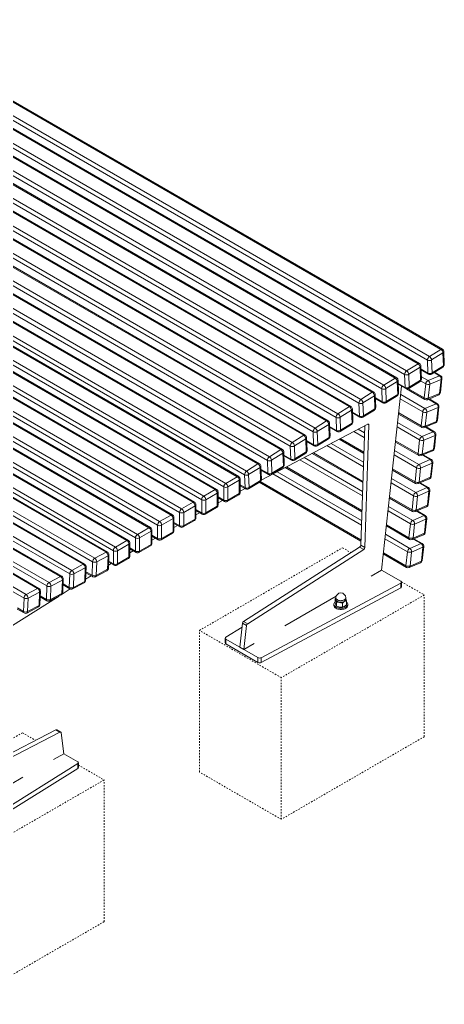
# Model space of a CAD drawing. Header units: inches. Extents: x -7 to 252, y -1 to 205.
# Drawn here: x 218.5 to 247.4, y 41.3 to 108.3 of the extents above; entities that cross this region are included whole.
import ezdxf

# ---------------------------------------------------------------- set-up
doc = ezdxf.new("R2010")
doc.units = ezdxf.units.IN
doc.linetypes.add('HIDDEN', pattern=[1.905, 1.27, -0.635])
doc.layers.add('ZANO_R', color=7, linetype='Continuous', lineweight=0)
doc.layers.add('ZANO_R_przerywana', color=250, linetype='HIDDEN', lineweight=0)

msp = doc.modelspace()

# ---------------------------------------------------------------- linework, layer by layer
at = {"layer": 'ZANO_R'}
for p, q in [((247.19845, 85.88675), (208.40514, 108.28166)), ((247.30275, 85.90003), (208.46097, 108.32292)), ((246.28647, 85.15489), (208.83016, 106.77795)), ((208.97097, 107.01783), (246.41967, 85.39916)), ((245.74517, 84.92484), (209.09281, 106.0838)), ((245.64088, 84.91156), (209.10318, 106.00432)), ((244.72889, 84.1797), (208.78721, 104.92839)), ((209.03119, 105.1087), (244.86209, 84.42397)), ((244.18759, 83.94965), (209.35724, 104.05679)), ((244.0833, 83.93637), (209.3676, 103.97731)), ((208.98823, 103.25914), (243.30451, 83.44877)), ((243.17131, 83.2045), (209.54512, 102.61649)), ((242.52572, 82.96118), (209.61618, 101.95945)), ((242.63001, 82.97446), (209.62159, 102.02982)), ((224.39777, 72.07803), (174.5664, 100.84507)), ((224.49031, 72.08453), (174.65894, 100.85156)), ((209.76424, 100.93679), (241.74693, 82.47358)), ((241.61373, 82.22931), (209.80955, 100.58948)), ((222.84019, 71.25488), (173.00882, 100.02192)), ((222.93273, 71.26138), (173.10136, 100.02841)), ((223.47403, 71.42897), (173.64266, 100.19601)), ((173.78761, 100.43349), (223.61898, 71.66646)), ((240.96814, 81.98599), (209.61428, 100.08618)), ((241.07243, 81.99927), (209.67011, 100.12744)), ((221.28261, 70.43173), (171.45124, 99.19876)), ((221.37515, 70.43822), (171.54378, 99.20526)), ((221.91645, 70.60582), (172.08508, 99.37286)), ((172.23003, 99.61034), (222.0614, 70.8433)), ((220.35887, 69.78267), (170.5275, 98.54971)), ((170.67245, 98.78719), (220.50382, 70.02015)), ((240.05616, 81.25412), (210.02592, 98.59021)), ((210.02867, 98.90978), (240.18935, 81.49839)), ((169.11487, 97.96404), (218.94624, 69.197)), ((219.72503, 69.60858), (169.89366, 98.37561)), ((219.81757, 69.61507), (169.9862, 98.38211)), ((239.51485, 81.02408), (210.11031, 97.99896)), ((239.41056, 81.0108), (210.16077, 97.89634)), ((218.80129, 68.95952), (168.96992, 97.72656)), ((238.49858, 80.27893), (209.99635, 96.73291)), ((210.2324, 96.91781), (238.63177, 80.5232)), ((237.95727, 80.04889), (210.41494, 95.94874)), ((237.85298, 80.03561), (210.42531, 95.86926)), ((210.19738, 95.06366), (237.07419, 79.54801)), ((236.941, 79.30374), (210.60283, 94.50844)), ((236.39969, 79.0737), (210.67936, 93.92173)), ((236.2954, 79.06041), (210.68973, 93.84225)), ((210.82194, 92.82874), (235.51661, 78.57282)), ((235.38342, 78.32855), (210.86725, 92.48143)), ((234.73782, 78.08522), (210.82343, 91.89071)), ((234.84211, 78.09851), (210.87415, 91.93492)), ((233.32639, 77.21413), (208.82829, 91.35659)), ((233.42481, 77.22388), (208.92671, 91.36633)), ((233.82584, 77.35336), (209.02025, 91.67332)), ((210.11147, 91.36453), (233.95903, 77.59763)), ((231.8231, 76.3463), (206.90741, 90.72982)), ((231.92152, 76.35605), (207.00583, 90.73957)), ((232.40771, 76.52305), (207.90961, 90.66551)), ((208.0488, 90.9066), (232.54691, 76.76415)), ((230.31981, 75.47847), (205.40412, 89.86199)), ((230.41822, 75.48821), (205.50254, 89.87173)), ((230.90442, 75.65522), (205.98874, 90.03874)), ((206.12793, 90.27983), (231.04361, 75.89631)), ((229.40113, 74.78739), (204.48544, 89.17091)), ((204.62464, 89.412), (229.54032, 75.02848)), ((203.12134, 88.54417), (228.03703, 74.16065)), ((228.81652, 74.61064), (203.90083, 88.99415)), ((228.91493, 74.62038), (203.99925, 89.0039)), ((227.31322, 73.7428), (202.39754, 88.12632)), ((227.41164, 73.75255), (202.49595, 88.13607)), ((227.89784, 73.91956), (202.98215, 88.30308)), ((201.61805, 87.67634), (226.53374, 73.29282)), ((226.39454, 73.05173), (201.6475, 87.33789)), ((225.80993, 72.87497), (201.59278, 86.85523)), ((225.90835, 72.88472), (201.59987, 86.9177)), ((224.89125, 72.18389), (200.80641, 86.08777)), ((201.13019, 86.22231), (225.03044, 72.42498)), ((246.41967, 85.39916), (247.19845, 85.88675)), ((246.31939, 84.27457), (246.28647, 85.15489)), ((247.34353, 85.6492), (246.56474, 85.1616)), ((246.56474, 85.1616), (246.59765, 84.28129)), ((247.37644, 84.76888), (247.34353, 85.6492)), ((247.43396, 84.85659), (247.40104, 85.73691)), ((244.86209, 84.42397), (245.64088, 84.91156)), ((245.78595, 84.67401), (245.00716, 84.18641)), ((245.81886, 83.79369), (245.78595, 84.67401)), ((245.87638, 83.8814), (245.84346, 84.76172)), ((245.85158, 84.54463), (246.31939, 84.27457)), ((245.85387, 84.48336), (246.36004, 84.19116)), ((246.56292, 84.1948), (247.34171, 84.68239)), ((246.59765, 84.28129), (247.37644, 84.76888)), ((243.30451, 83.44877), (244.0833, 83.93637)), ((244.3188, 82.90621), (244.28588, 83.78653)), ((244.76181, 83.29938), (244.72889, 84.1797)), ((245.00716, 84.18641), (245.04007, 83.3061)), ((245.04007, 83.3061), (245.81886, 83.79369)), ((245.87097, 84.02609), (246.32337, 83.76493)), ((246.32337, 83.76493), (247.09593, 84.09122)), ((247.21662, 83.84087), (246.44406, 83.51458)), ((247.09593, 84.09122), (246.73254, 84.301)), ((247.17584, 84.0917), (246.77128, 84.32525)), ((247.11296, 82.8889), (247.21662, 83.84087)), ((247.16946, 82.94795), (247.27312, 83.89991)), ((243.15972, 70.8648), (244.52222, 83.37775)), ((243.20423, 82.32419), (243.17131, 83.2045)), ((244.22837, 83.69882), (243.44958, 83.21122)), ((243.44958, 83.21122), (243.48249, 82.3309)), ((244.26128, 82.8185), (244.22837, 83.69882)), ((244.294, 83.56944), (244.76181, 83.29938)), ((244.29629, 83.50817), (244.80246, 83.21597)), ((244.84807, 83.19682), (246.10279, 82.47248)), ((244.98373, 83.20789), (246.06325, 82.5847)), ((245.00534, 83.2196), (245.78413, 83.7072)), ((246.1669, 83.53667), (245.82058, 83.73659)), ((246.06325, 82.5847), (246.1669, 83.53667)), ((246.44406, 83.51458), (246.3404, 82.56261)), ((241.74693, 82.47358), (242.52572, 82.96118)), ((242.67079, 82.72363), (241.892, 82.23603)), ((242.7037, 81.84331), (242.67079, 82.72363)), ((242.76122, 81.93102), (242.7283, 82.81134)), ((242.73642, 82.59425), (243.20423, 82.32419)), ((242.73871, 82.53298), (243.24488, 82.24078)), ((243.44776, 82.24441), (244.22655, 82.73201)), ((243.48249, 82.3309), (244.26128, 82.8185)), ((245.95959, 81.63273), (244.42846, 82.51664)), ((244.46109, 82.81638), (246.11606, 81.86099)), ((246.27779, 82.46163), (247.05035, 82.78792)), ((246.3404, 82.56261), (247.11296, 82.8889)), ((246.88862, 82.18728), (246.3561, 82.4947)), ((246.96852, 82.18777), (246.40273, 82.5144)), ((240.18935, 81.49839), (240.96814, 81.98599)), ((241.20364, 80.95583), (241.17072, 81.83615)), ((241.64665, 81.349), (241.61373, 82.22931)), ((241.89018, 81.26922), (242.66897, 81.75682)), ((241.892, 82.23603), (241.92491, 81.35571)), ((241.92491, 81.35571), (242.7037, 81.84331)), ((246.11606, 81.86099), (246.88862, 82.18728)), ((247.0093, 81.93694), (246.23674, 81.61064)), ((246.90564, 80.98497), (247.0093, 81.93694)), ((246.96214, 81.04402), (247.0658, 81.99598)), ((240.08907, 80.37381), (240.05616, 81.25412)), ((241.11321, 81.74843), (240.33442, 81.26084)), ((240.33442, 81.26084), (240.36733, 80.38052)), ((241.14612, 80.86812), (241.11321, 81.74843)), ((241.17884, 81.61906), (241.64665, 81.349)), ((241.18114, 81.55779), (241.6873, 81.26559)), ((244.31564, 81.48057), (245.89547, 80.56855)), ((244.3248, 81.56467), (245.85593, 80.68077)), ((245.85593, 80.68077), (245.95959, 81.63273)), ((246.23674, 81.61064), (246.13308, 80.65868)), ((234.96489, 76.99027), (242.21629, 80.794)), ((238.63177, 80.5232), (239.41056, 81.0108)), ((239.55563, 80.77324), (238.77684, 80.28565)), ((239.58854, 79.89293), (239.55563, 80.77324)), ((239.64606, 79.98064), (239.61315, 80.86095)), ((239.62126, 80.64387), (240.08907, 80.37381)), ((239.62356, 80.5826), (240.12972, 80.2904)), ((240.3326, 80.29403), (241.11139, 80.78163)), ((240.36733, 80.38052), (241.14612, 80.86812)), ((241.55472, 80.44697), (241.99208, 80.19449)), ((242.00805, 80.68476), (241.74365, 72.56614)), ((242.29343, 80.73867), (242.02203, 72.40543)), ((242.20649, 80.78885), (242.29343, 80.73867)), ((245.75227, 79.7288), (244.22114, 80.6127)), ((244.25378, 80.91245), (245.90874, 79.95706)), ((246.07048, 80.55769), (246.84304, 80.88399)), ((246.13308, 80.65868), (246.90564, 80.98497)), ((246.6813, 80.28335), (246.14878, 80.59077)), ((246.76121, 80.28384), (246.19542, 80.61046)), ((237.07419, 79.54801), (237.85298, 80.03561)), ((237.99805, 79.79805), (237.21926, 79.31046)), ((238.03096, 78.91774), (237.99805, 79.79805)), ((238.08848, 79.00545), (238.05557, 79.88576)), ((238.53149, 79.39861), (238.49858, 80.27893)), ((238.77502, 79.31884), (239.55381, 79.80644)), ((238.77684, 80.28565), (238.80975, 79.40533)), ((238.80975, 79.40533), (239.58854, 79.89293)), ((240.26616, 79.77106), (241.9467, 78.80091)), ((240.34729, 79.81361), (241.94955, 78.88864)), ((241.9819, 79.88178), (241.26558, 80.2953)), ((245.90874, 79.95706), (246.6813, 80.28335)), ((246.80199, 80.033), (246.02942, 79.70671)), ((246.69833, 79.08104), (246.80199, 80.033)), ((246.75483, 79.14008), (246.85849, 80.09205)), ((236.97391, 78.42342), (236.941, 79.30374)), ((237.21926, 79.31046), (237.25218, 78.43014)), ((238.06368, 79.66868), (238.53149, 79.39861)), ((238.06598, 79.60741), (238.57215, 79.3152)), ((241.91721, 77.89551), (239.429, 79.33192)), ((239.71814, 79.48359), (241.9274, 78.20822)), ((244.10833, 79.57664), (245.68816, 78.66462)), ((244.11748, 79.66074), (245.64862, 78.77683)), ((245.64862, 78.77683), (245.75227, 79.7288)), ((246.02942, 79.70671), (245.92577, 78.75474)), ((245.92577, 78.75474), (246.69833, 79.08104)), ((235.51661, 78.57282), (236.2954, 79.06041)), ((236.44047, 78.82286), (235.66168, 78.33526)), ((236.47339, 77.94254), (236.44047, 78.82286)), ((236.5309, 78.03026), (236.49799, 78.91057)), ((236.5061, 78.69348), (236.97391, 78.42342)), ((236.5084, 78.63222), (237.01457, 78.34001)), ((237.21744, 78.34365), (237.99623, 78.83124)), ((237.25218, 78.43014), (238.03096, 78.91774)), ((237.88157, 78.52021), (241.86271, 76.22195)), ((238.42959, 78.80768), (241.88201, 76.81464)), ((238.51071, 78.85023), (241.88487, 76.90237)), ((245.54496, 77.82487), (244.01383, 78.70877)), ((244.04647, 79.00852), (245.70143, 78.05313)), ((245.86316, 78.65376), (246.63572, 78.98005)), ((246.47399, 78.37942), (245.94147, 78.68684)), ((246.5539, 78.37991), (245.9881, 78.70653)), ((233.95903, 77.59763), (234.73782, 78.08522)), ((234.88289, 77.84767), (234.1041, 77.36007)), ((234.91581, 76.96735), (234.88289, 77.84767)), ((234.97332, 77.05506), (234.94041, 77.93538)), ((235.41633, 77.44823), (235.38342, 78.32855)), ((235.65986, 77.36846), (236.43865, 77.85605)), ((235.66168, 78.33526), (235.6946, 77.45495)), ((235.6946, 77.45495), (236.47339, 77.94254)), ((236.59301, 77.8443), (241.81732, 74.82837)), ((236.67414, 77.88685), (241.82018, 74.91611)), ((241.85252, 75.90924), (237.59243, 78.36854)), ((243.91017, 77.75681), (245.4413, 76.8729)), ((245.4413, 76.8729), (245.54496, 77.82487)), ((245.70143, 78.05313), (246.47399, 78.37942)), ((245.82211, 77.80278), (245.71845, 76.85081)), ((246.59467, 78.12907), (245.82211, 77.80278)), ((246.49102, 77.1771), (246.59467, 78.12907)), ((246.54751, 77.23615), (246.65117, 78.18812)), ((232.54691, 76.76415), (233.32639, 77.21413)), ((233.85875, 76.47304), (233.82584, 77.35336)), ((234.1041, 77.36007), (234.13702, 76.47976)), ((234.94852, 77.71829), (235.41633, 77.44823)), ((234.95082, 77.65703), (235.45699, 77.36482)), ((241.78784, 73.92297), (235.75585, 77.40516)), ((236.04499, 77.55683), (241.79802, 74.23568)), ((243.83915, 77.10458), (245.49411, 76.1492)), ((243.90101, 77.6727), (245.48084, 76.76069)), ((245.65585, 76.74983), (246.42841, 77.07612)), ((245.71845, 76.85081), (246.49102, 77.1771)), ((232.40771, 75.62293), (232.40771, 76.52305)), ((233.46559, 76.97304), (232.6861, 76.52306)), ((232.6861, 76.52306), (232.6861, 75.62293)), ((233.46559, 76.07292), (233.46559, 76.97304)), ((233.52324, 76.15328), (233.52324, 77.0534)), ((233.52324, 76.66673), (233.85875, 76.47304)), ((233.52324, 76.60679), (233.89941, 76.38963)), ((233.52324, 76.23405), (233.86153, 76.4115)), ((234.10228, 76.39327), (234.88107, 76.88086)), ((234.13702, 76.47976), (234.91581, 76.96735)), ((234.82133, 76.84346), (241.75263, 72.8421)), ((234.89491, 76.89037), (241.75549, 72.92984)), ((245.33764, 75.92093), (243.80651, 76.80484)), ((245.49411, 76.1492), (246.26667, 76.47549)), ((246.26667, 76.47549), (245.73416, 76.7829)), ((246.34658, 76.47597), (245.78079, 76.8026)), ((231.04361, 75.89631), (231.8231, 76.3463)), ((231.96229, 76.10521), (231.18281, 75.65522)), ((231.96229, 75.20509), (231.96229, 76.10521)), ((232.01995, 75.28544), (232.01995, 76.18556)), ((232.01995, 75.84679), (232.40771, 75.62293)), ((232.01995, 75.7802), (232.44849, 75.53281)), ((232.64532, 75.53281), (233.42481, 75.9828)), ((232.6861, 75.62293), (233.46559, 76.07292)), ((243.6937, 75.76877), (245.27353, 74.85675)), ((243.70285, 75.85287), (245.23399, 74.96897)), ((245.23399, 74.96897), (245.33764, 75.92093)), ((245.6148, 75.89885), (245.51114, 74.94688)), ((246.38736, 76.22514), (245.6148, 75.89885)), ((246.2837, 75.27317), (246.38736, 76.22514)), ((246.3402, 75.33222), (246.44386, 76.28418)), ((229.54032, 75.02848), (230.31981, 75.47847)), ((230.459, 75.23738), (229.67952, 74.78739)), ((230.459, 74.33726), (230.459, 75.23738)), ((230.51666, 74.41761), (230.51666, 75.31773)), ((230.90442, 74.7551), (230.90442, 75.65522)), ((231.14203, 74.66498), (231.92151, 75.11496)), ((231.18281, 75.65522), (231.18281, 74.7551)), ((231.18281, 74.7551), (231.96229, 75.20509)), ((232.01995, 75.44549), (232.32372, 75.60484)), ((243.63184, 75.20065), (245.2868, 74.24526)), ((245.44853, 74.8459), (246.22109, 75.17219)), ((245.51114, 74.94688), (246.2837, 75.27317)), ((228.03703, 74.16065), (228.81652, 74.61064)), ((229.01336, 73.54978), (229.01336, 74.4499)), ((229.40113, 73.88727), (229.40113, 74.78739)), ((229.67952, 74.78739), (229.67952, 73.88727)), ((230.51665, 74.97895), (230.90442, 74.7551)), ((230.51665, 74.62512), (230.76616, 74.76833)), ((230.51666, 74.91237), (230.9452, 74.66498)), ((245.13033, 74.017), (243.5992, 74.90091)), ((245.2868, 74.24526), (246.05936, 74.57155)), ((246.05936, 74.57155), (245.52684, 74.87897)), ((246.13927, 74.57204), (245.57348, 74.89867)), ((226.53374, 73.29282), (227.31322, 73.7428)), ((227.89784, 73.01944), (227.89784, 73.91956)), ((228.95571, 74.36955), (228.17622, 73.91956)), ((228.17622, 73.91956), (228.17622, 73.01944)), ((228.95571, 73.46942), (228.95571, 74.36955)), ((229.01336, 74.11112), (229.40113, 73.88727)), ((229.01336, 74.04454), (229.44191, 73.79714)), ((229.01336, 73.76227), (229.25854, 73.903)), ((229.63874, 73.79714), (230.41822, 74.24713)), ((229.67952, 73.88727), (230.459, 74.33726)), ((243.48638, 73.86484), (245.06621, 72.95282)), ((243.49554, 73.94894), (245.02667, 73.06504)), ((245.02667, 73.06504), (245.13033, 74.017)), ((245.40748, 73.99491), (245.30382, 73.04295)), ((246.18004, 74.3212), (245.40748, 73.99491)), ((246.07639, 73.36924), (246.18004, 74.3212)), ((246.13289, 73.42829), (246.23654, 74.38025)), ((226.39454, 72.1516), (226.39454, 73.05173)), ((227.45242, 73.50171), (226.67293, 73.05173)), ((226.67293, 73.05173), (226.67293, 72.1516)), ((227.45242, 72.60159), (227.45242, 73.50171)), ((227.51007, 72.68195), (227.51007, 73.58207)), ((227.51007, 73.24329), (227.89784, 73.01944)), ((227.51007, 73.1767), (227.93861, 72.92931)), ((228.13544, 72.92931), (228.91493, 73.3793)), ((228.17622, 73.01944), (228.95571, 73.46942)), ((243.42452, 73.29672), (245.07948, 72.34133)), ((245.24122, 72.94196), (246.01378, 73.26825)), ((245.30382, 73.04295), (246.07639, 73.36924)), ((225.03044, 72.42498), (225.80993, 72.87497)), ((225.94912, 72.63388), (225.16964, 72.18389)), ((225.94912, 71.73376), (225.94912, 72.63388)), ((226.00678, 71.81411), (226.00678, 72.71424)), ((226.00678, 72.37546), (226.39454, 72.1516)), ((226.63215, 72.06148), (227.41164, 72.51147)), ((226.67293, 72.1516), (227.45242, 72.60159)), ((227.51007, 72.89942), (227.75092, 73.03766)), ((241.6647, 72.42795), (233.76385, 67.37377)), ((241.6647, 72.42795), (241.94309, 72.26725)), ((242.02203, 72.40543), (241.74365, 72.56614)), ((244.92302, 72.11307), (243.39188, 72.99698)), ((245.07948, 72.34133), (245.85205, 72.66762)), ((245.97273, 72.41727), (245.20017, 72.09098)), ((245.85205, 72.66762), (245.31953, 72.97504)), ((245.93195, 72.66811), (245.36616, 72.99473)), ((245.86907, 71.46531), (245.97273, 72.41727)), ((245.92557, 71.52435), (246.02923, 72.47632)), ((223.61898, 71.66646), (224.39777, 72.07803)), ((224.53108, 71.83369), (223.75229, 71.42211)), ((224.49817, 70.91537), (224.53108, 71.83369)), ((224.5557, 70.98868), (224.58861, 71.907)), ((224.89125, 71.28377), (224.89125, 72.18389)), ((225.16964, 72.18389), (225.16964, 71.28377)), ((225.16964, 71.28377), (225.94912, 71.73376)), ((226.00678, 72.30887), (226.43532, 72.06148)), ((226.00678, 72.03658), (226.2433, 72.17233)), ((241.94309, 72.26725), (234.04224, 67.21306)), ((243.27907, 71.96091), (244.8589, 71.04889)), ((243.28822, 72.04501), (244.81936, 71.1611)), ((244.81936, 71.1611), (244.92302, 72.11307)), ((245.20017, 72.09098), (245.09651, 71.13901)), ((222.0614, 70.8433), (222.84019, 71.25488)), ((222.99812, 70.16552), (223.03103, 71.08384)), ((223.44111, 70.51065), (223.47403, 71.42897)), ((223.75229, 71.42211), (223.71938, 70.5038)), ((224.56356, 71.20821), (224.73567, 71.307)), ((224.57052, 71.40234), (224.93203, 71.19365)), ((224.57286, 71.46758), (224.89125, 71.28377)), ((225.12886, 71.19365), (225.90834, 71.64363)), ((245.0339, 71.03803), (245.80647, 71.36432)), ((245.09651, 71.13901), (245.86907, 71.46531)), ((220.50382, 70.02015), (221.28261, 70.43173)), ((221.88353, 69.6875), (221.91645, 70.60582)), ((222.19471, 70.59896), (222.1618, 69.68064)), ((222.9735, 71.01054), (222.19471, 70.59896)), ((222.94059, 70.09222), (222.9735, 71.01054)), ((223.00088, 70.24275), (223.37183, 70.47713)), ((223.01664, 70.68218), (223.48177, 70.41367)), ((223.01922, 70.75421), (223.44111, 70.51065)), ((223.67216, 70.41011), (224.45095, 70.82169)), ((223.71938, 70.5038), (224.49817, 70.91537)), ((242.45818, 70.45982), (243.15972, 70.8648)), ((244.47067, 70.108), (243.15971, 70.8648)), ((220.32596, 68.86435), (220.35887, 69.78267)), ((220.63713, 69.77581), (220.60422, 68.85749)), ((221.41592, 70.18739), (220.63713, 69.77581)), ((221.38301, 69.26907), (221.41592, 70.18739)), ((221.44054, 69.34237), (221.47345, 70.26069)), ((221.45906, 69.85903), (221.92419, 69.59052)), ((221.46164, 69.93106), (221.88353, 69.6875)), ((222.11458, 69.58696), (222.89337, 69.99853)), ((222.1618, 69.68064), (222.94059, 70.09222)), ((234.95895, 64.90037), (244.46625, 69.97698)), ((244.46625, 69.65551), (244.46625, 69.97698)), ((244.51679, 69.72225), (244.51679, 70.04372)), ((213.07831, 63.973), (221.18834, 69.09746)), ((218.94624, 69.197), (219.72503, 69.60858)), ((219.85834, 69.36423), (219.07955, 68.95266)), ((219.82543, 68.44592), (219.85834, 69.36423)), ((219.88296, 68.51922), (219.91587, 69.43754)), ((219.90148, 69.03588), (220.36661, 68.76736)), ((219.90406, 69.10791), (220.32596, 68.86435)), ((220.557, 68.76381), (221.33579, 69.17538)), ((220.60422, 68.85749), (221.38301, 69.26907)), ((221.40228, 69.23264), (221.94932, 69.5783)), ((234.95895, 64.5789), (244.46625, 69.65551)), ((236.56471, 67.05759), (240.06676, 69.07928)), ((218.76838, 68.0412), (218.80129, 68.95952)), ((219.07955, 68.95266), (219.04664, 68.03434)), ((219.04664, 68.03434), (219.82543, 68.44592)), ((239.91175, 68.53935), (239.91175, 68.45898)), ((239.98899, 68.89611), (240.04955, 68.9446)), ((239.98899, 68.89611), (239.98899, 68.62632)), ((240.04954, 68.97333), (240.04954, 68.86886)), ((240.09488, 68.66796), (240.09488, 68.39817)), ((240.49009, 68.60683), (240.49009, 68.33704)), ((240.71883, 68.86886), (240.71883, 68.97333)), ((240.71883, 68.92805), (240.72645, 68.91376)), ((240.77939, 68.77384), (240.77939, 68.50406)), ((240.85663, 68.45898), (240.85663, 68.53935)), ((218.3439, 68.21273), (218.80903, 67.94421)), ((218.34648, 68.28476), (218.76838, 68.0412)), ((218.99942, 67.94065), (219.77821, 68.35223)), ((233.68558, 67.24512), (233.50802, 65.61442)), ((233.68558, 67.24512), (233.96397, 67.08441)), ((234.04224, 67.21306), (233.76385, 67.37377)), ((233.96397, 67.08441), (233.78641, 65.45371)), ((233.65699, 66.98251), (232.54951, 66.29131)), ((232.50764, 66.22958), (232.50764, 65.90811)), ((232.55376, 66.1653), (234.74066, 64.90283)), ((232.55376, 66.1653), (232.55376, 65.84382)), ((232.55376, 65.84382), (234.74066, 64.58136)), ((233.78641, 65.45371), (234.48794, 65.8587)), ((233.50802, 65.61442), (233.78641, 65.45371)), ((234.74066, 64.58136), (234.74066, 64.90283)), ((234.95895, 64.90037), (234.95895, 64.5789)), ((213.26537, 56.02137), (220.97398, 59.99034)), ((213.35151, 55.76168), (221.25237, 59.82963)), ((221.25237, 59.82963), (220.97398, 59.99034)), ((221.30691, 59.83302), (221.02852, 59.99373)), ((221.33063, 59.79134), (221.5082, 58.36565)), ((221.5082, 58.36565), (220.80666, 57.96066)), ((222.46245, 57.81477), (221.5082, 58.36565)), ((213.67281, 52.20031), (222.4667, 57.68875)), ((222.4667, 57.36728), (222.4667, 57.68875)), ((222.50858, 57.42901), (222.50858, 57.75048)), ((213.67281, 51.87883), (222.4667, 57.36728)), ((218.72989, 56.76177), (216.36934, 55.39905))]:
    msp.add_line(p, q, dxfattribs=at)
at = {"layer": 'ZANO_R', "flags": 128}
for points in [[(242.29343, 80.73867), (242.29251, 80.75656), (242.28856, 80.77217), (242.28175, 80.78493), (242.2723, 80.79436), (242.26056, 80.80012), (242.24698, 80.802), (242.23204, 80.79994), (242.21629, 80.794)], [(244.46625, 69.97698), (244.4872, 69.99067), (244.50299, 70.00649), (244.51298, 70.02382), (244.51676, 70.04195), (244.5142, 70.06015), (244.50539, 70.07769), (244.49068, 70.09386), (244.47067, 70.108)], [(240.71826, 68.26613), (240.65517, 68.23557), (240.58385, 68.2118), (240.50646, 68.19554), (240.42537, 68.18728), (240.34302, 68.18728), (240.26191, 68.19554), (240.18453, 68.2118), (240.11321, 68.23557), (240.05012, 68.26613), (239.99719, 68.30255), (239.95602, 68.34372), (239.92785, 68.38839), (239.91355, 68.43521), (239.91175, 68.45898)], [(240.71826, 68.34649), (240.65517, 68.31594), (240.58385, 68.29217), (240.50646, 68.27591), (240.42537, 68.26765), (240.34302, 68.26765), (240.26191, 68.27591), (240.18453, 68.29217), (240.11321, 68.31594), (240.05012, 68.3465), (239.99719, 68.38291), (239.95602, 68.42408), (239.92785, 68.46876), (239.91355, 68.51558), (239.91355, 68.56312), (239.92785, 68.60994), (239.95602, 68.65461), (239.98899, 68.68879)], [(239.98899, 68.89611), (240.01493, 68.85897), (240.04193, 68.80788)], [(240.62778, 68.7202), (240.57376, 68.69477), (240.51198, 68.67614), (240.44497, 68.66507), (240.37546, 68.66201), (240.30632, 68.6671), (240.24036, 68.68011), (240.1803, 68.70052), (240.12858, 68.7275), (240.08732, 68.75993), (240.05822, 68.7965), (240.04246, 68.83569), (240.0407, 68.87592), (240.04954, 68.90802)], [(240.09488, 68.39817), (240.06894, 68.43531), (240.04193, 68.4864)], [(240.62082, 68.83673), (240.56645, 68.81131), (240.50412, 68.79298), (240.43654, 68.78252), (240.36668, 68.78041), (240.29758, 68.78673), (240.23226, 68.8012), (240.17359, 68.8232), (240.12412, 68.85176), (240.08602, 68.88563), (240.06095, 68.92333), (240.05, 68.96322), (240.04954, 68.97333)], [(240.04954, 68.86886), (240.05, 68.85874), (240.06095, 68.81885), (240.08602, 68.78115), (240.12412, 68.74728), (240.17359, 68.71872), (240.23226, 68.69673), (240.29758, 68.68225), (240.36668, 68.67593), (240.43654, 68.67805), (240.50412, 68.6885), (240.56645, 68.70684), (240.62082, 68.73225)], [(240.09488, 68.66796), (240.19169, 68.67173), (240.29248, 68.66324)], [(240.49009, 68.60683), (240.5975, 68.69285), (240.63474, 68.71618)], [(240.63474, 68.39471), (240.5975, 68.37505), (240.49009, 68.33704)], [(240.77939, 68.68879), (240.81237, 68.65461), (240.84053, 68.60994), (240.85483, 68.56312), (240.85483, 68.51558), (240.84053, 68.46876), (240.81237, 68.42408), (240.77119, 68.38291), (240.71826, 68.34649)], [(240.72645, 68.91376), (240.72268, 68.92173), (240.71884, 68.92882)], [(240.77939, 68.77384), (240.75345, 68.84848), (240.72645, 68.91376)], [(240.49009, 68.33704), (240.39327, 68.33327), (240.29248, 68.34177)]]:
    msp.add_lwpolyline(points, dxfattribs=at)
at = {"layer": 'ZANO_R'}
for centre, radius, start, end in [((247.26109, 85.81104), 0.09826, 64.9149152, 129.6006126), ((247.03051, 85.62112), 0.31427, 5.1267595, 57.6976311), ((247.20433, 85.72955), 0.19685, 2.1413345, 60.0026883), ((246.58842, 85.1487), 0.30201, 123.9704594, 178.8253586), ((246.41941, 85.4149), 0.29203, 242.9209685, 299.8444496), ((246.25172, 85.13352), 0.31427, 5.1267679, 57.6976227), ((247.30057, 85.74008), 0.10052, 295.2996438, 358.1917217), ((245.70351, 84.83585), 0.09826, 64.9148995, 129.6005636), ((245.47293, 84.64592), 0.31427, 5.1267741, 57.6976164), ((245.64675, 84.75436), 0.19685, 2.1413345, 60.0026883), ((245.74299, 84.76489), 0.10052, 295.2996296, 358.191736), ((247.23725, 84.84924), 0.19685, 302.0504334, 2.1413345), ((247.2845, 84.75559), 0.0929, 308.0125984, 8.2271794), ((247.33348, 84.85977), 0.10052, 295.2996349, 358.1916947), ((244.14593, 83.86066), 0.09826, 64.9148995, 129.6005636), ((243.91535, 83.67073), 0.31427, 5.1267679, 57.6976227), ((244.08917, 83.77917), 0.19685, 2.1413345, 60.0026883), ((244.18541, 83.7897), 0.10052, 295.2996438, 358.1917217), ((245.03084, 84.1735), 0.30201, 123.9704596, 178.8253465), ((244.86183, 84.43971), 0.29203, 242.9207868, 299.8446066), ((244.69414, 84.15833), 0.31427, 5.1267679, 57.6976227), ((245.67967, 83.87405), 0.19685, 302.0504334, 2.1413345), ((245.72691, 83.7804), 0.09291, 308.0131268, 8.2265962), ((245.7759, 83.88457), 0.10052, 295.2996528, 358.1917486), ((246.41417, 84.26915), 0.09493, 176.7284393, 235.2397022), ((246.45233, 84.53459), 0.29203, 242.9208321, 299.844586), ((246.45846, 84.36164), 0.19685, 240.0026883, 302.0504334), ((246.50571, 84.26799), 0.0929, 308.0124685, 8.2272545), ((247.13636, 84.01425), 0.08694, 62.9902878, 117.7082433), ((246.94516, 83.86427), 0.27246, 355.0717014, 56.4015519), ((247.07742, 83.92122), 0.19685, 353.7856816, 60.0026883), ((247.19514, 83.91797), 0.08003, 285.5623685, 346.9640426), ((243.47325, 83.19832), 0.302, 123.9699935, 178.8258245), ((243.30425, 83.46452), 0.29203, 242.9207914, 299.8446267), ((243.13656, 83.18314), 0.31427, 5.1267741, 57.6976164), ((244.85659, 83.29396), 0.09493, 176.728392, 235.2397495), ((244.89475, 83.55939), 0.29203, 242.9207526, 299.8442878), ((244.90088, 83.38645), 0.19685, 240.0026883, 302.0504334), ((244.94813, 83.2928), 0.0929, 308.011833, 8.2293991), ((246.46223, 83.50198), 0.29736, 117.8385878, 173.3018552), ((246.33058, 83.84053), 0.34514, 241.691534, 289.1949887), ((246.1726, 83.53798), 0.27246, 355.0718268, 56.4022572), ((241.91567, 82.22312), 0.302, 123.9699888, 178.8258173), ((241.57899, 82.20795), 0.31426, 5.1254377, 57.6981515), ((242.58835, 82.88547), 0.09826, 64.9151568, 129.600371), ((242.35777, 82.69554), 0.31427, 5.1267679, 57.6976227), ((242.53159, 82.80398), 0.19685, 2.1413345, 60.0026883), ((242.62783, 82.81451), 0.10052, 295.2996528, 358.1917486), ((244.12209, 82.89886), 0.19685, 302.0504334, 2.1413345), ((244.16934, 82.8052), 0.0929, 308.011703, 8.2294742), ((244.21832, 82.90939), 0.10053, 295.2998679, 358.1905197), ((246.17109, 82.55963), 0.11072, 166.9109819, 231.9094537), ((246.22692, 82.88857), 0.34514, 241.6914549, 289.1949694), ((246.2012, 82.64297), 0.19685, 240.0026883, 292.8967222), ((246.22391, 82.56493), 0.11651, 297.5448355, 358.8594681), ((246.97376, 82.96926), 0.19685, 292.8967222, 353.7856816), ((246.99647, 82.89122), 0.11651, 297.5452682, 358.8590355), ((247.09149, 82.966), 0.08003, 285.5625227, 346.9646409), ((241.03077, 81.91028), 0.09826, 64.9151568, 129.600371), ((240.8002, 81.72036), 0.31426, 5.1254459, 57.6981561), ((240.97401, 81.82879), 0.19685, 2.1413345, 60.0026883), ((241.07025, 81.83932), 0.10053, 295.2987095, 358.1916781), ((241.74667, 82.48933), 0.29203, 242.9207841, 299.844207), ((242.56451, 81.92366), 0.19685, 302.0504334, 2.1413345), ((242.61176, 81.83001), 0.0929, 308.0132114, 8.2279658), ((242.66074, 81.93419), 0.10053, 295.2998393, 358.1905482), ((243.29901, 82.31877), 0.09493, 176.7268655, 235.2412761), ((243.33717, 82.5842), 0.29203, 242.9207841, 299.844207), ((243.3433, 82.41126), 0.19685, 240.0026883, 302.0504334), ((243.39055, 82.31761), 0.0929, 308.0135533, 8.2276788), ((246.25492, 81.59805), 0.29736, 117.8391008, 173.3013423), ((245.96529, 81.63405), 0.27246, 355.0718699, 56.4022141), ((246.92904, 82.11033), 0.08692, 62.9843877, 117.7137999), ((246.73785, 81.96034), 0.27246, 355.0717957, 56.4022025), ((246.87011, 82.01729), 0.19685, 353.7856816, 60.0026883), ((246.98783, 82.01403), 0.08003, 285.5626521, 346.9645115), ((240.35809, 81.24793), 0.302, 123.9699713, 178.8258466), ((240.18909, 81.51414), 0.29203, 242.9208659, 299.8441744), ((240.02141, 81.23276), 0.31426, 5.1254459, 57.6981561), ((241.74143, 81.34358), 0.09493, 176.7269009, 235.2412406), ((241.77959, 81.60901), 0.29203, 242.9207933, 299.8442471), ((241.78572, 81.43607), 0.19685, 240.0026883, 302.0504334), ((241.83297, 81.34242), 0.0929, 308.0134377, 8.2277396), ((246.12326, 81.9366), 0.34515, 241.6918772, 289.1946455), ((238.80051, 80.27274), 0.302, 123.9699866, 178.8258314), ((238.46383, 80.25757), 0.31426, 5.1254459, 57.6981561), ((239.47319, 80.93508), 0.09826, 64.9149152, 129.6006126), ((239.24262, 80.74517), 0.31426, 5.1254291, 57.6981729), ((239.41643, 80.8536), 0.19685, 2.1413345, 60.0026883), ((239.51267, 80.86413), 0.10053, 295.2998858, 358.1905735), ((241.00693, 80.94847), 0.19685, 302.0504334, 2.1413345), ((241.05418, 80.85482), 0.0929, 308.0134377, 8.2277396), ((241.10316, 80.959), 0.10053, 295.2999832, 358.1904761), ((245.96378, 80.65569), 0.11072, 166.9123219, 231.909851), ((246.01961, 80.98464), 0.34515, 241.6921821, 289.1941438), ((245.99389, 80.73903), 0.19685, 240.0026883, 292.8967222), ((246.0166, 80.66099), 0.1165, 297.5440566, 358.8609987), ((246.76645, 81.06532), 0.19685, 292.8967222, 353.7856816), ((246.78916, 80.98729), 0.11651, 297.5450446, 358.8602542), ((246.88418, 81.06206), 0.08003, 285.5601252, 346.9670384), ((237.91561, 79.95989), 0.09826, 64.9149152, 129.6006126), ((237.68504, 79.76998), 0.31426, 5.1254459, 57.6981561), ((237.85885, 79.87841), 0.19685, 2.1413345, 60.0026883), ((237.95509, 79.88894), 0.10053, 295.2998858, 358.1905735), ((238.63151, 80.53895), 0.29203, 242.9207526, 299.8442878), ((239.44935, 79.97328), 0.19685, 302.0504334, 2.1413345), ((239.4966, 79.87963), 0.0929, 308.0134377, 8.2277396), ((239.54558, 79.98381), 0.10053, 295.2999753, 358.190484), ((240.18385, 80.36839), 0.09493, 176.7269327, 235.2411441), ((240.22201, 80.63382), 0.29203, 242.9208248, 299.8441663), ((240.22814, 80.46088), 0.19685, 240.0026883, 302.0504334), ((240.27539, 80.36723), 0.0929, 308.0134377, 8.2277396), ((246.04761, 79.69411), 0.29737, 117.8391128, 173.3009878), ((245.75797, 79.73012), 0.27247, 355.0723649, 56.4009313), ((246.72173, 80.20638), 0.08694, 62.9919205, 117.7083131), ((246.53054, 80.05641), 0.27246, 355.0718699, 56.4022141), ((246.66279, 80.11336), 0.19685, 353.7856816, 60.0026883), ((246.78052, 80.1101), 0.08003, 285.5595555, 346.9671438), ((236.35803, 78.9847), 0.09826, 64.9148838, 129.6005145), ((237.24293, 79.29755), 0.302, 123.969759, 178.8260354), ((237.07393, 79.56375), 0.29203, 242.9207841, 299.844207), ((236.90625, 79.28238), 0.31426, 5.1254459, 57.6981561), ((238.62626, 79.39319), 0.09492, 176.7249232, 235.2432831), ((238.66443, 79.65863), 0.29203, 242.9207618, 299.8443278), ((238.67056, 79.48569), 0.19685, 240.0026883, 302.0504334), ((238.71781, 79.39204), 0.0929, 308.013457, 8.22783), ((245.91595, 80.03268), 0.34516, 241.6927533, 289.1937695), ((246.55914, 79.16139), 0.19685, 292.8967222, 353.7856816), ((246.58185, 79.08335), 0.1165, 297.5440566, 358.8609987), ((246.67686, 79.15814), 0.08003, 285.5622391, 346.964172), ((235.68535, 78.32236), 0.302, 123.9697683, 178.8260497), ((235.34867, 78.30719), 0.31427, 5.1259636, 57.6976385), ((236.12746, 78.79478), 0.31427, 5.1259636, 57.6976385), ((236.30128, 78.90322), 0.19685, 2.1413345, 60.0026883), ((236.39751, 78.91375), 0.10053, 295.2998679, 358.1905197), ((237.06868, 78.418), 0.09492, 176.7247978, 235.2432789), ((237.10685, 78.68344), 0.29203, 242.9207434, 299.8442477), ((237.16023, 78.41684), 0.0929, 308.0134377, 8.2277396), ((237.89177, 78.99809), 0.19685, 302.0504334, 2.1413345), ((237.93902, 78.90444), 0.0929, 308.0131971, 8.2279802), ((237.988, 79.00862), 0.10053, 295.2997962, 358.1906631), ((245.75647, 78.75176), 0.11073, 166.91364, 231.9086862), ((245.81229, 79.08072), 0.34516, 241.6924278, 289.1938982), ((245.78657, 78.8351), 0.19685, 240.0026883, 292.8967222), ((245.80929, 78.75706), 0.1165, 297.5436543, 358.861401), ((234.80045, 78.00951), 0.09826, 64.9151149, 129.6004128), ((234.56987, 77.81959), 0.31427, 5.1263655, 57.6972366), ((234.7437, 77.92802), 0.19685, 2.1413345, 60.0026883), ((234.83993, 77.93855), 0.10052, 295.2989194, 358.192011), ((235.51635, 78.58856), 0.29203, 242.9208659, 299.8441744), ((236.33419, 78.0229), 0.19685, 302.0504334, 2.1413345), ((236.38144, 77.92925), 0.0929, 308.0134377, 8.2277396), ((236.43042, 78.03343), 0.10053, 295.2999832, 358.1904761), ((237.11298, 78.5105), 0.19685, 240.0026883, 302.0504334), ((245.84029, 77.79018), 0.29736, 117.8385938, 173.3018493), ((245.70863, 78.12874), 0.34515, 241.6917017, 289.1948211), ((245.55066, 77.82619), 0.27246, 355.0718396, 56.4022444), ((246.51441, 78.30247), 0.08692, 62.9856607, 117.7132139), ((246.32322, 78.15247), 0.27246, 355.0724787, 56.4016053), ((246.45548, 78.20943), 0.19685, 353.7856816, 60.0026883), ((246.5732, 78.20617), 0.08003, 285.562522, 346.9641773), ((233.38405, 77.13364), 0.09901, 65.6932203, 125.6172201), ((233.16338, 76.95929), 0.30252, 2.6057868, 57.3941887), ((233.32639, 77.0534), 0.19685, 0, 60.0026883), ((234.12777, 77.34717), 0.302, 123.9699141, 178.8259038), ((233.95877, 77.61337), 0.29202, 242.9203971, 299.8446432), ((233.79108, 77.33199), 0.31427, 5.1263655, 57.6972366), ((235.5111, 77.44281), 0.09492, 176.7248923, 235.2431844), ((235.54927, 77.70825), 0.29203, 242.9208248, 299.8441663), ((235.5554, 77.5353), 0.19685, 240.0026883, 302.0504334), ((235.60265, 77.44165), 0.0929, 308.0134377, 8.2277396), ((246.35182, 77.25746), 0.19685, 292.8967222, 353.7856816), ((246.37453, 77.17942), 0.11651, 297.5455289, 358.8588965), ((246.46955, 77.2542), 0.08003, 285.5619035, 346.9652601), ((232.70992, 76.5093), 0.30252, 122.6054539, 177.3943734), ((232.54691, 76.7917), 0.30257, 242.6101491, 297.390048), ((232.38389, 76.5093), 0.30252, 2.6057868, 57.3941887), ((233.42472, 77.06322), 0.09901, 294.3768722, 354.3036522), ((233.95353, 76.46762), 0.09493, 176.7259196, 235.2411066), ((233.99169, 76.73305), 0.29202, 242.9204063, 299.8446833), ((234.04507, 76.46646), 0.0929, 308.0138681, 8.2274188), ((234.77661, 77.04771), 0.19685, 302.0504334, 2.1413345), ((234.82386, 76.95406), 0.0929, 308.0138488, 8.2273284), ((234.87285, 77.05824), 0.10053, 295.2995881, 358.1913422), ((245.54915, 76.84783), 0.11072, 166.9118603, 231.908652), ((245.60498, 77.17678), 0.34515, 241.6920551, 289.1942708), ((245.57926, 76.93117), 0.19685, 240.0026883, 292.8967222), ((245.60198, 76.85313), 0.1165, 297.5432242, 358.8615877), ((246.3071, 76.39853), 0.08693, 62.9875417, 117.7120197), ((246.11591, 76.24854), 0.27246, 355.0717587, 56.4023253), ((246.24816, 76.30549), 0.19685, 353.7856816, 60.0026883), ((231.20663, 75.64147), 0.30252, 122.6055354, 177.3944891), ((230.8806, 75.64147), 0.30252, 2.6057868, 57.3941887), ((231.88076, 76.26581), 0.09901, 65.6932664, 125.6176315), ((231.66008, 76.09146), 0.30252, 2.6057868, 57.3941887), ((231.8231, 76.18557), 0.19685, 0, 60.0026883), ((231.92143, 76.19539), 0.09901, 294.3757443, 354.3047802), ((233.32639, 76.15328), 0.19685, 299.9973117, 0), ((233.37829, 76.05813), 0.08854, 301.6946499, 9.6141959), ((233.42472, 76.1631), 0.09901, 294.3768722, 354.3036522), ((233.99782, 76.56011), 0.19685, 240.0026883, 302.0504334), ((245.63298, 75.88625), 0.29737, 117.8393817, 173.3011735), ((245.50132, 76.22481), 0.34515, 241.69237, 289.1943495), ((245.34334, 75.92225), 0.27246, 355.071981, 56.402103), ((246.36589, 76.30223), 0.08003, 285.5596354, 346.9675282), ((230.37747, 75.39798), 0.09901, 65.6926727, 125.6177676), ((230.15679, 75.22362), 0.30252, 2.6057868, 57.3941887), ((230.31981, 75.31773), 0.19685, 0, 60.0026883), ((230.41814, 75.32756), 0.09901, 294.3763247, 354.3041998), ((231.04361, 75.92387), 0.30257, 242.6100334, 297.3899666), ((231.87217, 75.19158), 0.09113, 302.7817446, 8.5271012), ((231.8231, 75.28544), 0.19685, 299.9973117, 0), ((231.92143, 75.29527), 0.09901, 294.3757443, 354.3047802), ((232.50757, 75.61382), 0.10027, 174.7865206, 233.9013206), ((232.54691, 75.89158), 0.30257, 242.6101491, 297.390048), ((232.54691, 75.70329), 0.19685, 240.0026883, 299.9973117), ((232.5988, 75.60815), 0.08854, 301.69465, 9.6141958), ((246.14451, 75.35353), 0.19685, 292.8967222, 353.7856816), ((246.16722, 75.27549), 0.1165, 297.5432242, 358.8615877), ((246.26223, 75.35027), 0.08003, 285.5606151, 346.9665485), ((228.87418, 74.53015), 0.09901, 65.6932203, 125.6172201), ((228.6535, 74.35579), 0.30252, 2.6057868, 57.3941887), ((228.81651, 74.4499), 0.19685, 0, 60.0026883), ((228.91484, 74.45973), 0.09901, 294.3768722, 354.3036522), ((229.70334, 74.77364), 0.30252, 122.6054451, 177.3945794), ((229.54032, 75.05604), 0.30256, 242.6099432, 297.3900568), ((229.37731, 74.77364), 0.30252, 2.6057868, 57.3941887), ((230.31981, 74.41761), 0.19685, 299.9973117, 0), ((230.41814, 74.42744), 0.09901, 294.3763247, 354.3041998), ((230.99994, 74.74403), 0.09616, 173.3890704, 235.2987708), ((231.04361, 75.02375), 0.30257, 242.6100334, 297.3899666), ((231.04361, 74.83546), 0.19685, 240.0026883, 299.9973117), ((231.09269, 74.74159), 0.09113, 302.7817445, 8.5271013), ((245.34184, 74.9439), 0.11072, 166.9127485, 231.9092711), ((245.39766, 75.27285), 0.34515, 241.6922598, 289.1940662), ((245.37194, 75.02724), 0.19685, 240.0026883, 292.8967222), ((245.39465, 74.9492), 0.11651, 297.5452, 358.8600987), ((246.09978, 74.49458), 0.08694, 62.9906679, 117.7075197), ((245.90858, 74.34461), 0.27247, 355.0725063, 56.4007899), ((246.04085, 74.40156), 0.19685, 353.7856816, 60.0026883), ((227.37088, 73.66231), 0.09901, 65.6929465, 125.6174938), ((227.15021, 73.48796), 0.30252, 2.6057868, 57.3941887), ((227.31322, 73.58207), 0.19685, 0, 60.0026883), ((228.20004, 73.90581), 0.30252, 122.6055545, 177.39447), ((228.03703, 74.1882), 0.30257, 242.6100526, 297.3899474), ((227.87401, 73.9058), 0.30252, 2.6057868, 57.3941887), ((229.49665, 73.8762), 0.09616, 173.3880407, 235.2998005), ((229.54032, 74.15592), 0.30256, 242.6099432, 297.3900568), ((229.54032, 73.96763), 0.19685, 240.0026883, 299.9973117), ((229.5894, 73.87376), 0.09113, 302.7817446, 8.5271012), ((230.36888, 74.32374), 0.09113, 302.7817445, 8.5271013), ((245.42566, 73.98231), 0.29736, 117.8389411, 173.3010474), ((245.294, 74.32089), 0.34516, 241.6925958, 289.1937302), ((245.13603, 74.01832), 0.27246, 355.0715819, 56.4017143), ((246.15858, 74.3983), 0.08003, 285.5598927, 346.9663421), ((226.69675, 73.03797), 0.30252, 122.6054495, 177.3944764), ((226.53374, 73.32037), 0.30257, 242.6100461, 297.3900524), ((226.37072, 73.03797), 0.30252, 2.6057868, 57.3941887), ((227.41155, 73.59189), 0.09901, 294.3762402, 354.3045131), ((228.81651, 73.54978), 0.19685, 299.9973117, 0), ((228.86559, 73.45591), 0.09113, 302.7817446, 8.5271012), ((228.91484, 73.55961), 0.09901, 294.3768722, 354.3036522), ((245.13452, 73.03996), 0.11072, 166.910983, 231.9095293), ((245.19035, 73.36891), 0.34515, 241.6918591, 289.1948604), ((245.93719, 73.44959), 0.19685, 292.8967222, 353.7856816), ((245.9599, 73.37155), 0.11651, 297.5446423, 358.8606565), ((246.05491, 73.44634), 0.08003, 285.5617493, 346.9646618), ((225.19346, 72.17014), 0.30252, 122.6053714, 177.3946531), ((224.86743, 72.17014), 0.30252, 2.6057868, 57.3941887), ((225.86759, 72.79448), 0.09901, 65.6928318, 125.6176086), ((225.64691, 72.62013), 0.30252, 2.6057868, 57.3941887), ((225.80993, 72.71424), 0.19685, 0, 60.0026883), ((225.90826, 72.72406), 0.09901, 294.3764837, 354.3040408), ((227.31322, 72.68195), 0.19685, 299.9973117, 0), ((227.3623, 72.58808), 0.09113, 302.7817445, 8.5271013), ((227.41155, 72.69177), 0.09901, 294.3762402, 354.3045131), ((227.99532, 73.00926), 0.09802, 174.0378387, 234.6500025), ((228.03703, 73.28808), 0.30257, 242.6100526, 297.3899474), ((228.03703, 73.09979), 0.19685, 240.0026883, 299.9973117), ((228.0861, 73.00593), 0.09113, 302.7817446, 8.5271012), ((241.56014, 72.57933), 0.18398, 304.6322513, 355.8868614), ((241.83853, 72.41862), 0.18398, 304.6322513, 355.8868614), ((245.16463, 73.1233), 0.19685, 240.0026883, 292.8967222), ((245.18734, 73.04527), 0.11651, 297.5441091, 358.8603163), ((245.89247, 72.59067), 0.08692, 62.9842395, 117.715322), ((245.70128, 72.44068), 0.27246, 355.0716982, 56.4023858), ((245.83353, 72.49763), 0.19685, 353.7856816, 60.0026883), ((245.95126, 72.49437), 0.08003, 285.562883, 346.9642806), ((224.44984, 71.99867), 0.09491, 64.7610386, 123.2695912), ((224.2391, 71.83292), 0.29199, 0.1515579, 57.0835853), ((224.39189, 71.91405), 0.19685, 357.9472048, 60.0026883), ((224.49664, 71.91995), 0.09288, 291.7667662, 351.9846032), ((225.03044, 72.45254), 0.30256, 242.6098695, 297.3901305), ((225.86182, 71.71897), 0.08854, 301.69465, 9.6141958), ((225.80993, 71.81412), 0.19685, 299.9973117, 0), ((225.90826, 71.82394), 0.09901, 294.3764837, 354.3040408), ((226.49203, 72.14142), 0.09802, 174.0383341, 234.649507), ((226.53374, 72.42025), 0.30257, 242.6100461, 297.3900524), ((226.53374, 72.23196), 0.19685, 240.0026883, 299.9973117), ((226.58281, 72.13809), 0.09113, 302.7817446, 8.5271012), ((245.21835, 72.07839), 0.29736, 117.8387388, 173.3015921), ((245.08669, 72.41693), 0.34514, 241.6912082, 289.1951177), ((244.92872, 72.11439), 0.27246, 355.0717587, 56.4023253), ((222.89226, 71.17552), 0.09491, 64.7611405, 123.2695072), ((222.68152, 71.00977), 0.29199, 0.1515484, 57.0835455), ((222.83431, 71.09089), 0.19685, 357.9472048, 60.0026883), ((222.93906, 71.09679), 0.09288, 291.7668597, 351.9845457), ((223.7753, 71.40807), 0.302, 121.173803, 176.0303639), ((223.62011, 71.70729), 0.31432, 242.3068983, 294.8690281), ((223.46031, 71.42134), 0.29199, 0.1516292, 57.083514), ((224.98874, 71.27359), 0.09802, 174.0374911, 234.6497979), ((225.03044, 71.55242), 0.30256, 242.6098695, 297.3901305), ((225.03044, 71.36413), 0.19685, 240.0026883, 299.9973117), ((225.08234, 71.26898), 0.08854, 301.69465, 9.6141958), ((244.92721, 71.13603), 0.11072, 166.9118603, 231.908652), ((244.98303, 71.46498), 0.34515, 241.6920551, 289.1942708), ((244.95731, 71.21937), 0.19685, 240.0026883, 292.8967222), ((244.98002, 71.14133), 0.11651, 297.5452, 358.8600987), ((245.72988, 71.54566), 0.19685, 292.8967222, 353.7856816), ((245.75259, 71.46762), 0.1165, 297.543469, 358.8618297), ((245.84761, 71.5424), 0.08003, 285.5594756, 346.9667593), ((221.33468, 70.35237), 0.09491, 64.7610886, 123.2696158), ((221.12394, 70.18661), 0.29199, 0.1515664, 57.0835398), ((221.27673, 70.26774), 0.19685, 357.9472048, 60.0026883), ((222.21772, 70.58491), 0.302, 121.1738945, 176.0302863), ((222.06253, 70.88414), 0.31432, 242.3069234, 294.869065), ((221.90273, 70.59819), 0.29199, 0.1515986, 57.0835446), ((223.54112, 70.49556), 0.10113, 171.415656, 234.0674629), ((223.58719, 70.78897), 0.31432, 242.30689, 294.8690856), ((223.58018, 70.58415), 0.19685, 240.0026883, 297.855622), ((223.61912, 70.49558), 0.1006, 301.8227264, 4.6815904), ((224.35897, 70.99573), 0.19685, 297.855622, 357.9472048), ((224.39791, 70.90716), 0.1006, 301.8226409, 4.6818194), ((224.46373, 71.00163), 0.09288, 291.7665255, 351.9848439), ((220.66014, 69.76176), 0.302, 121.173885, 176.0302583), ((220.50495, 70.06099), 0.31432, 242.3068434, 294.8690829), ((220.34515, 69.77504), 0.29199, 0.1515644, 57.0835295), ((221.38148, 70.27364), 0.09288, 291.7668258, 351.9846276), ((222.80139, 70.17257), 0.19685, 297.855622, 357.9472048), ((222.84033, 70.08401), 0.1006, 301.8225105, 4.6818781), ((222.90615, 70.17847), 0.09288, 291.766721, 351.9845935), ((244.43691, 69.73024), 0.08028, 291.4318943, 354.2871471), ((219.10256, 68.93861), 0.302, 121.1738433, 176.0302764), ((218.78757, 68.95189), 0.29199, 0.1514676, 57.083577), ((219.7771, 69.52922), 0.09491, 64.7610838, 123.2694812), ((219.56636, 69.36346), 0.29199, 0.1515585, 57.0835354), ((219.71915, 69.44459), 0.19685, 357.9472048, 60.0026883), ((219.8239, 69.45049), 0.09288, 291.7666458, 351.9847235), ((221.24381, 69.34942), 0.19685, 297.855622, 357.9472048), ((221.28275, 69.26085), 0.10059, 301.8212089, 4.6830619), ((221.34857, 69.35532), 0.09288, 291.7669855, 351.984552), ((221.98354, 69.67241), 0.10113, 171.4151855, 234.0679981), ((222.02961, 69.96582), 0.31432, 242.3068775, 294.8690982), ((222.0226, 69.761), 0.19685, 240.0026883, 297.855622), ((222.06154, 69.67243), 0.10059, 301.8211977, 4.6831908), ((240.38419, 68.97333), 0.33464, 0, 180), ((218.94737, 69.23783), 0.31432, 242.3069233, 294.869003), ((219.68623, 68.52627), 0.19685, 297.855622, 357.9472048), ((219.72517, 68.4377), 0.1006, 301.8226551, 4.6817334), ((219.79099, 68.53217), 0.09288, 291.766721, 351.9845935), ((220.42596, 68.84925), 0.10113, 171.4152186, 234.0678641), ((220.47203, 69.14267), 0.31432, 242.3067968, 294.8690802), ((220.46502, 68.93785), 0.19685, 240.0026883, 297.855622), ((220.50396, 68.84928), 0.10059, 301.8211973, 4.6830735), ((241.12139, 68.97487), 1.18483, 197.1083671, 204.3473979), ((240.15579, 68.86099), 0.12564, 147.7424422, 205.0110228), ((240.31186, 68.98612), 0.32346, 213.4391529, 266.5662237), ((238.9617, 68.31912), 1.18566, 17.1106071, 24.3444885), ((240.43148, 69.20301), 0.87239, 247.3042012, 260.8318629), ((240.38479, 69.19928), 0.54393, 260.2293254, 297.3566672), ((240.15347, 67.80193), 0.87245, 67.3047527, 80.8315653), ((240.55308, 68.98879), 0.16647, 294.0111282, 354.6707227), ((240.55308, 68.88432), 0.16647, 294.0111282, 354.6707227), ((240.53438, 68.90246), 0.20481, 297.1333752, 333.868248), ((240.57956, 68.86186), 0.15578, 290.7435447, 19.4603276), ((240.90581, 68.24648), 0.54231, 103.4795216, 119.9891796), ((240.18812, 69.13588), 0.86534, 301.0723017, 313.1008508), ((240.60888, 68.86082), 0.11966, 336.059132, 23.8742113), ((240.62047, 68.48236), 0.23732, 294.334451, 354.3463023), ((218.86838, 68.0261), 0.10113, 171.4151521, 234.0682256), ((218.91445, 68.31951), 0.31432, 242.30689, 294.8690856), ((218.90744, 68.11469), 0.19685, 240.0026883, 297.855622), ((218.94638, 68.02613), 0.1006, 301.8225838, 4.6818765), ((233.87015, 67.22097), 0.18614, 124.8247137, 172.5477115), ((234.14853, 67.06026), 0.18614, 124.8247137, 172.5477115), ((232.5832, 65.91363), 0.07576, 184.1834851, 247.1346178), ((232.57737, 66.22917), 0.0681, 114.1507571, 249.7150784), ((234.85225, 65.11911), 0.24337, 242.7084081, 296.0028247), ((234.85225, 64.79764), 0.24337, 242.7084081, 296.0028247), ((221.00421, 59.94442), 0.05498, 63.7516582, 123.3531424), ((221.2814, 59.78984), 0.04926, 1.7444291, 126.1142661), ((222.43884, 57.75089), 0.0681, 294.1491617, 69.7168659), ((222.43237, 57.43564), 0.0765, 296.6696053, 355.0304988)]:
    msp.add_arc(centre, radius, start, end, dxfattribs=at)
at = {"layer": 'ZANO_R_przerywana', "ltscale": 0.05}
for p, q in [((230.7568, 66.75818), (240.50036, 72.38302)), ((240.50036, 72.38302), (241.07547, 72.05102)), ((244.51128, 70.06757), (246.06811, 69.16883)), ((246.06811, 69.16883), (236.32455, 63.54399)), ((246.06811, 59.52468), (246.06811, 69.16883)), ((230.7568, 57.11403), (230.7568, 66.75818)), ((236.32455, 63.54399), (230.7568, 66.75818)), ((236.32455, 53.89984), (236.32455, 63.54399)), ((213.24415, 56.64835), (218.69166, 59.79313)), ((218.69166, 59.79313), (219.58704, 59.27624)), ((246.06811, 59.52468), (236.32455, 53.89984)), ((222.50858, 57.58967), (224.25942, 56.57894)), ((236.32455, 53.89984), (230.7568, 57.11403)), ((224.25942, 56.57894), (214.51585, 50.9541)), ((224.25942, 46.93479), (224.25942, 56.57894)), ((224.25942, 46.93479), (214.51585, 41.30995))]:
    msp.add_line(p, q, dxfattribs=at)

doc.saveas('drawing.dxf')
